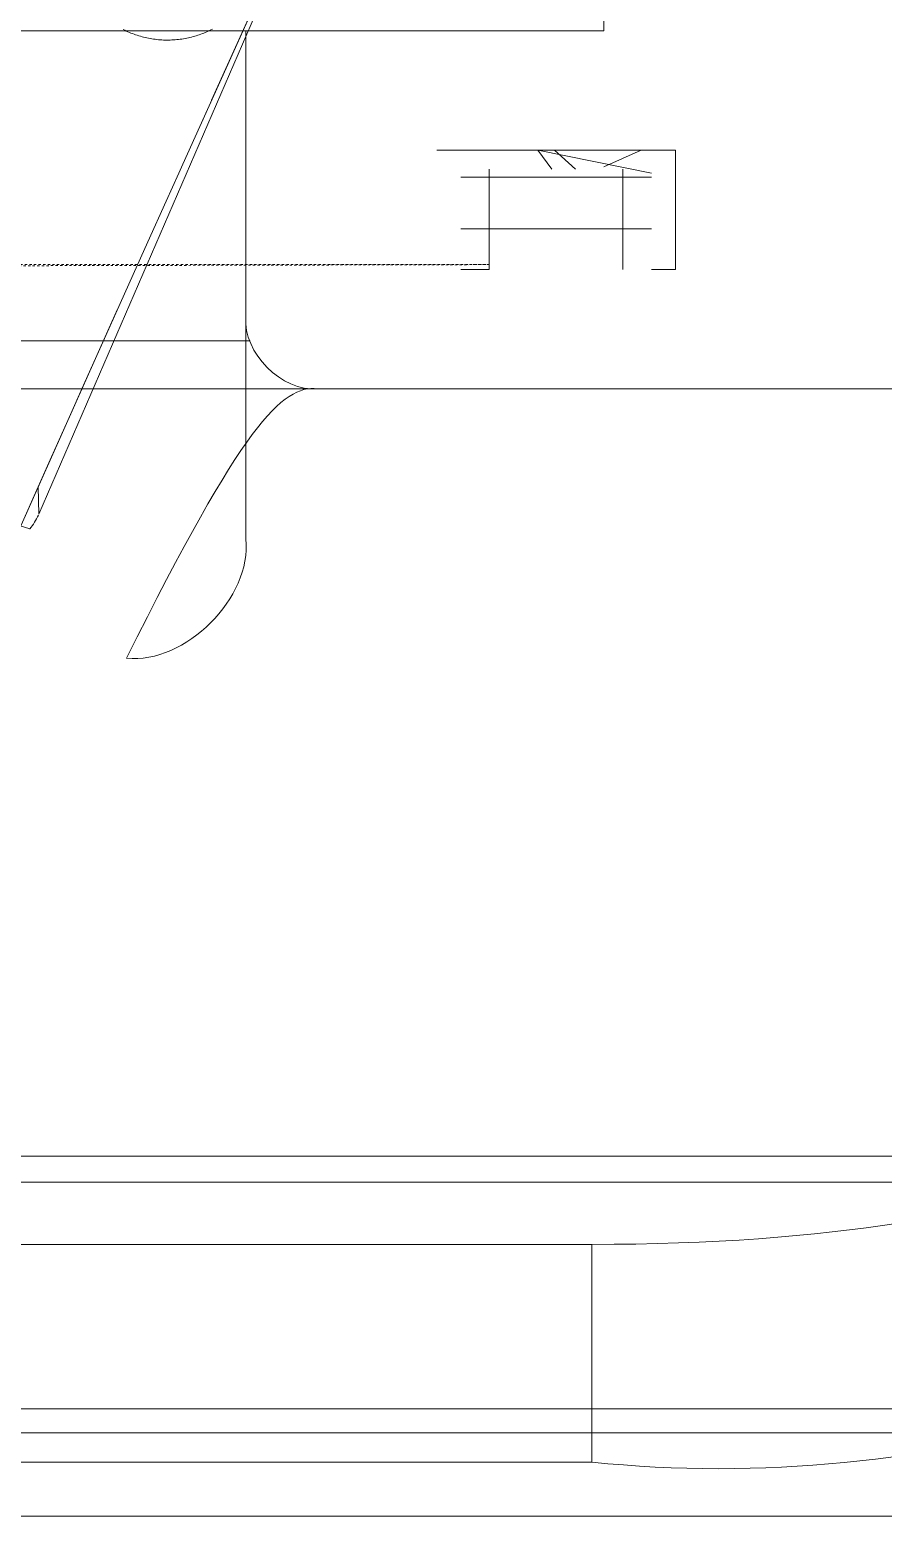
# Model space of a CAD drawing. Header units: millimetres. Extents: x 521 to 148073, y -17811 to 32040.
# Drawn here: x 66025.8 to 66062.9, y 20381.4 to 20446.2 of the extents above; entities that cross this region are included whole.
import ezdxf

# ---------------------------------------------------------------- set-up
doc = ezdxf.new("R2010")
doc.units = ezdxf.units.MM
doc.linetypes.add('PDF_IMPORT', pattern=[1, 0.8, -0.2])
doc.layers.add('Datové rozvody', color=6, linetype='Continuous')
doc.layers.add('PDF_Geometrie', color=7, linetype='Continuous', true_color=0xbdbdbd)

# ---------------------------------------------------------------- blocks, each defined once
blk = doc.blocks.new('projektor')
at = {"layer": 'PDF_Geometrie', "lineweight": 13}
for points in [[(86119.528, 15170.292), (86119.528, 15086.661)], [(86162.789, 15081.428), (86162.789, 15164.779)], [(86163.799, 15164.728), (86163.799, 15081.428)], [(86167.34, 15164.728), (86167.34, 15081.428)], [(86155.814, 15119.714), (86155.809, 15120.656), (86155.797, 15121.581), (86155.778, 15122.489), (86155.751, 15123.38), (86155.717, 15124.255), (86155.675, 15125.113), (86155.626, 15125.954), (86155.57, 15126.779), (86155.509, 15127.587), (86155.44, 15128.376), (86155.365, 15129.147), (86155.286, 15129.899), (86155.201, 15130.631), (86155.11, 15131.344), (86155.014, 15132.038), (86154.915, 15132.714)], [(86152.067, 15057.745), (86152.067, 15137.473)], [(86153.179, 15134.31), (86153.179, 15017.114)], [(86109.412, 15123.255), (86114.47, 15123.255), (86114.47, 15122.243)], [(86109.412, 15113.14), (86109.412, 15123.255)], [(86110.221, 15118.011), (86109.412, 15117.422), (86110.392, 15122.244)], [(86110.555, 15122.243), (86110.555, 15121.029), (86110.555, 15114.151)], [(86112.75, 15114.151), (86112.75, 15115.364), (86112.75, 15122.243)], [(86109.412, 15121.804), (86110.12, 15120.221)], [(86110.222, 15121.029), (86114.47, 15121.029)], [(86084.787, 15120.22), (86104.355, 15120.22)], [(86104.355, 15120.22), (86104.355, 15033.227)], [(86165.047, 15119.714), (86155.814, 15119.714)], [(86155.814, 15047.895), (86155.814, 15119.714)], [(86165.047, 15047.895), (86165.047, 15119.714)], [(86110.222, 15119.02), (86109.412, 15118.125)], [(86110.222, 15115.364), (86114.47, 15115.364), (86114.47, 15114.151)], [(86101.09, 15106.554), (86124.852, 15096.263), (86123.688, 15096.241), (86122.547, 15096.749), (86120.878, 15097.493), (86119.256, 15098.218), (86117.679, 15098.922), (86114.687, 15100.263), (86113.296, 15100.888), (86111.576, 15101.661), (86110.39, 15102.195), (86110.012, 15102.365), (86102.89, 15105.575), (86108.252, 15103.157), (86103.555, 15105.276), (86107.288, 15103.592), (86106.982, 15103.73), (86105.017, 15104.616), (86105.278, 15104.498)], [(86104.3, 15099.848), (86104.332, 15099.911), (86104.362, 15099.975), (86104.391, 15100.039), (86104.42, 15100.105), (86104.447, 15100.17), (86104.473, 15100.236), (86104.498, 15100.302), (86104.522, 15100.369), (86104.544, 15100.436), (86104.565, 15100.503), (86104.586, 15100.571), (86104.605, 15100.641), (86104.623, 15100.709), (86104.64, 15100.778), (86104.656, 15100.848), (86104.67, 15100.917), (86104.683, 15100.987), (86104.695, 15101.058), (86104.706, 15101.128), (86104.715, 15101.199), (86104.723, 15101.269), (86104.73, 15101.34), (86104.736, 15101.412), (86104.741, 15101.482), (86104.744, 15101.553), (86104.746, 15101.624), (86104.748, 15101.695), (86104.747, 15101.767), (86104.745, 15101.838), (86104.743, 15101.908), (86104.739, 15101.979), (86104.734, 15102.05), (86104.728, 15102.12), (86104.72, 15102.19), (86104.712, 15102.26), (86104.702, 15102.33), (86104.691, 15102.399), (86104.678, 15102.469), (86104.665, 15102.537), (86104.651, 15102.605), (86104.635, 15102.673), (86104.619, 15102.74), (86104.601, 15102.807), (86104.582, 15102.873), (86104.563, 15102.94), (86104.542, 15103.006), (86104.52, 15103.07), (86104.498, 15103.134), (86104.474, 15103.198), (86104.449, 15103.261), (86104.424, 15103.323), (86104.397, 15103.384), (86104.37, 15103.445), (86104.342, 15103.505), (86104.314, 15103.565), (86104.284, 15103.623)], [(86104.355, 15105.046), (86116.493, 15105.046), (86125.9, 15105.046)], [(86117.505, 15105.22), (86117.505, 15086.748)], [(86123.688, 15096.241), (86125.443, 15095.46), (86116.152, 15099.606)], [(86125.476, 15095.87), (86125.474, 15095.881), (86121.772, 15083.987)]]:
    blk.add_lwpolyline(points, dxfattribs=at)
at = {"layer": 'PDF_Geometrie', "linetype": 'PDF_IMPORT', "lineweight": 13, "ltscale": 0.009277}
blk.add_lwpolyline([(86114.268, 15063.568), (86114.268, 15115.364), (86114.47, 15030.276)], dxfattribs=at)
at = {"layer": 'PDF_Geometrie', "lineweight": 13}
for centre, radius, start, end in [((86111.927, 15125.133), 53.395, 354.17495, 39.92315), ((86123.833, 15093.911), 2.564, 50.19892, 65.65594)]:
    blk.add_arc(centre, radius, start, end, dxfattribs=at)
for points in [[(86119.528, 15108.082), (86119.679, 15106.588), (86117.986, 15104.896), (86116.493, 15105.047)], [(86130.958, 15099.99), (86121.069, 15104.896), (86119.376, 15106.588), (86119.528, 15108.082)], [(86125.9, 15105.047), (86128.389, 15105.3), (86131.21, 15102.479), (86130.958, 15099.99)]]:
    blk.add_open_spline(points, degree=3, dxfattribs=at)

msp = doc.modelspace()

# ---------------------------------------------------------------- block references
at = {"layer": 'Datové rozvody', "xscale": 1.027900945623324, "yscale": 1.027900945623324, "zscale": 1.027900945623324, "rotation": 270.0000000000001}
msp.add_blockref('projektor', (50508.686, 108952.866), dxfattribs=at)

doc.saveas('drawing.dxf')
